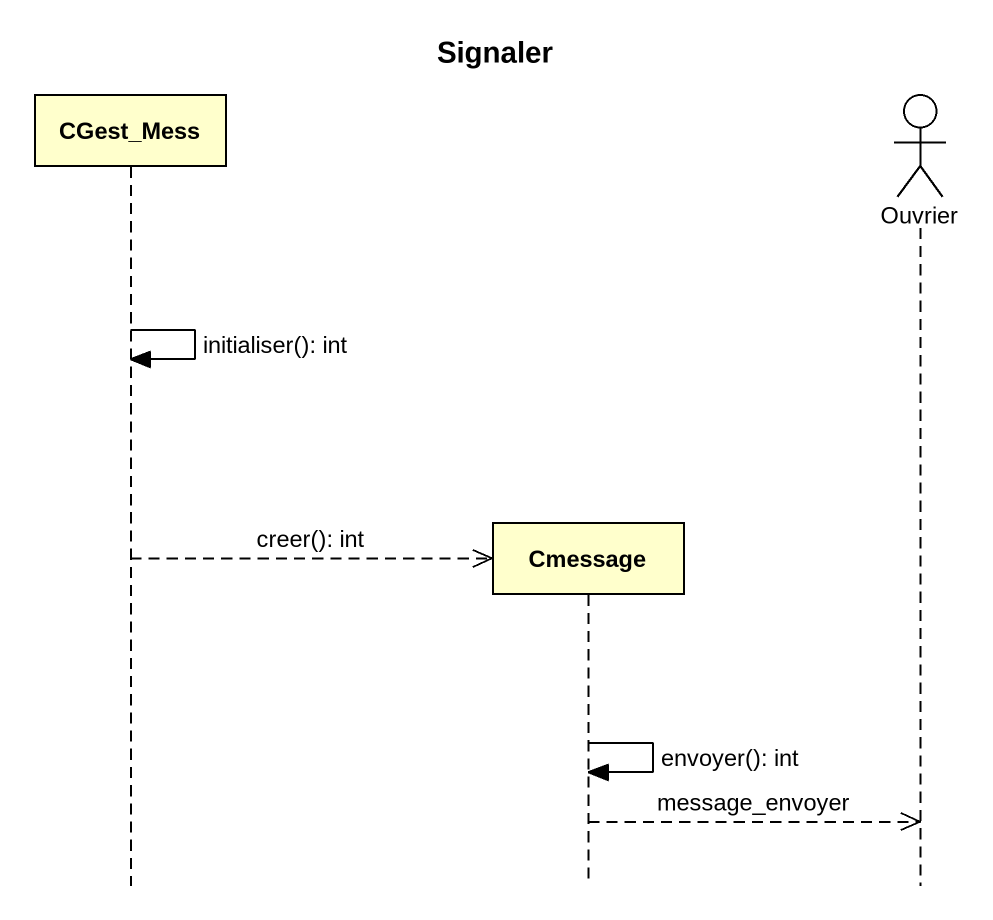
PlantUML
@startuml
title Signaler
hide footbox
participant CGest_Mess
participant Cmessage
actor Ouvrier

CGest_Mess -> CGest_Mess : initialiser(): int
CGest_Mess -->> Cmessage ** : creer(): int
Cmessage -> Cmessage : envoyer(): int
Cmessage -->> Ouvrier : message_envoyer
@enduml
